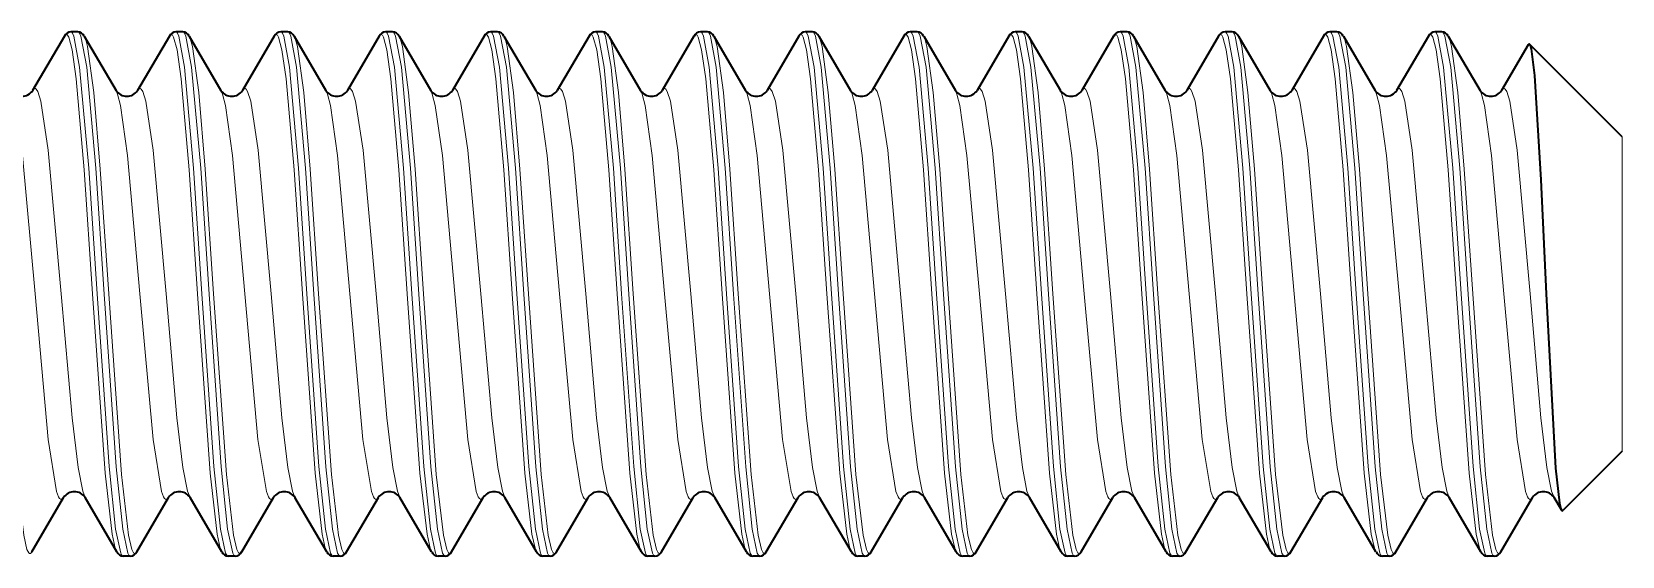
# Model space of a CAD drawing. Extents: x 386 to 1090, y 188 to 736.
# Drawn here: x 549.92 to 555.99, y 237.73 to 239.73 of the extents above; entities that cross this region are included whole.
import ezdxf

# ---------------------------------------------------------------- set-up
doc = ezdxf.new("R2010")
doc.units = 0

msp = doc.modelspace()

# ---------------------------------------------------------------- linework, layer by layer
at = {"color": 7, "lineweight": 35, "ltscale": 0.006018}
for p, q in [((550.0493, 239.7155), (549.9282, 239.5074)), ((550.4493, 239.7155), (550.3282, 239.5074)), ((551.2493, 239.7155), (551.1282, 239.5074)), ((551.725, 239.7155), (551.8461, 239.5074)), ((552.0493, 239.7155), (551.9282, 239.5074)), ((552.4493, 239.7155), (552.3282, 239.5074)), ((553.2493, 239.7155), (553.1282, 239.5074)), ((553.725, 239.7155), (553.8461, 239.5074)), ((554.0493, 239.7155), (553.9282, 239.5074)), ((554.4493, 239.7155), (554.3282, 239.5074)), ((555.2493, 239.7155), (555.1282, 239.5074)), ((550.2493, 237.7477), (550.1282, 237.9557)), ((550.725, 237.7477), (550.8461, 237.9557)), ((551.0493, 237.7477), (550.9282, 237.9557)), ((551.4493, 237.7477), (551.3282, 237.9557)), ((552.2493, 237.7477), (552.1282, 237.9557)), ((552.725, 237.7477), (552.8461, 237.9557)), ((553.0493, 237.7477), (552.9282, 237.9557)), ((553.4493, 237.7477), (553.3282, 237.9557)), ((554.2493, 237.7477), (554.1282, 237.9557)), ((554.725, 237.7477), (554.8461, 237.9557)), ((555.0493, 237.7477), (554.9282, 237.9557)), ((555.4493, 237.7477), (555.3282, 237.9557))]:
    msp.add_line(p, q, dxfattribs=at)
at = {"color": 7, "lineweight": 35, "ltscale": 0.000671387}
for p, q in [((550.1006, 239.7316), (550.0737, 239.7316)), ((550.9006, 239.7316), (550.8737, 239.7316)), ((551.7006, 239.7316), (551.6737, 239.7316)), ((552.1006, 239.7316), (552.0737, 239.7316)), ((552.9006, 239.7316), (552.8737, 239.7316)), ((553.7006, 239.7316), (553.6737, 239.7316)), ((554.1006, 239.7316), (554.0737, 239.7316)), ((554.9006, 239.7316), (554.8737, 239.7316)), ((550.7006, 237.7316), (550.6737, 237.7316)), ((551.1006, 237.7316), (551.0737, 237.7316)), ((551.9006, 237.7316), (551.8737, 237.7316)), ((552.7006, 237.7316), (552.6737, 237.7316)), ((553.1006, 237.7316), (553.0737, 237.7316)), ((553.9006, 237.7316), (553.8737, 237.7316)), ((554.7006, 237.7316), (554.6737, 237.7316)), ((555.1006, 237.7316), (555.0737, 237.7316))]:
    msp.add_line(p, q, dxfattribs=at)
at = {"color": 7, "lineweight": 35, "ltscale": 0.006017}
for p, q in [((550.125, 239.7155), (550.246, 239.5074)), ((550.525, 239.7155), (550.6461, 239.5074)), ((550.8493, 239.7155), (550.7283, 239.5074)), ((550.925, 239.7155), (551.046, 239.5074)), ((551.325, 239.7155), (551.446, 239.5074)), ((551.6493, 239.7155), (551.5283, 239.5074)), ((552.125, 239.7155), (552.246, 239.5074)), ((552.525, 239.7155), (552.6461, 239.5074)), ((552.8493, 239.7155), (552.7283, 239.5074)), ((552.925, 239.7155), (553.046, 239.5074)), ((553.325, 239.7155), (553.446, 239.5074)), ((553.6493, 239.7155), (553.5283, 239.5074)), ((554.125, 239.7155), (554.246, 239.5074)), ((554.525, 239.7155), (554.6461, 239.5074)), ((554.8493, 239.7155), (554.7283, 239.5074)), ((554.925, 239.7155), (555.046, 239.5074)), ((555.325, 239.7155), (555.446, 239.5074)), ((549.925, 237.7477), (550.046, 237.9557)), ((550.325, 237.7477), (550.446, 237.9557)), ((550.6493, 237.7477), (550.5283, 237.9557)), ((551.125, 237.7477), (551.246, 237.9557)), ((551.525, 237.7477), (551.6461, 237.9557)), ((551.8493, 237.7477), (551.7283, 237.9557)), ((551.925, 237.7477), (552.046, 237.9557)), ((552.325, 237.7477), (552.446, 237.9557)), ((552.6493, 237.7477), (552.5283, 237.9557)), ((553.125, 237.7477), (553.246, 237.9557)), ((553.525, 237.7477), (553.6461, 237.9557)), ((553.8493, 237.7477), (553.7283, 237.9557)), ((553.925, 237.7477), (554.046, 237.9557)), ((554.325, 237.7477), (554.446, 237.9557)), ((554.6493, 237.7477), (554.5283, 237.9557)), ((555.125, 237.7477), (555.246, 237.9557)), ((555.525, 237.7477), (555.6461, 237.9557))]:
    msp.add_line(p, q, dxfattribs=at)
at = {"color": 7, "lineweight": 35, "ltscale": 0.000669861}
for p, q in [((550.5005, 239.7316), (550.4738, 239.7316)), ((551.3005, 239.7316), (551.2737, 239.7316)), ((552.5005, 239.7316), (552.4738, 239.7316)), ((553.3005, 239.7316), (553.2737, 239.7316)), ((554.5005, 239.7316), (554.4738, 239.7316)), ((555.3005, 239.7316), (555.2737, 239.7316)), ((550.3005, 237.7316), (550.2737, 237.7316)), ((551.5005, 237.7316), (551.4738, 237.7316)), ((552.3005, 237.7316), (552.2737, 237.7316)), ((553.5005, 237.7316), (553.4738, 237.7316)), ((554.3005, 237.7316), (554.2737, 237.7316)), ((555.5005, 237.7316), (555.4738, 237.7316))]:
    msp.add_line(p, q, dxfattribs=at)
at = {"color": 7, "lineweight": 35, "ltscale": 0.00506}
msp.add_line((555.6301, 239.6824), (555.5283, 239.5074), dxfattribs=at)
at = {"color": 7, "lineweight": 35, "ltscale": 0.01249}
msp.add_line((555.988, 239.3307), (555.6347, 239.684), dxfattribs=at)
at = {"color": 7, "lineweight": 13, "ltscale": 0.007798}
msp.add_line((555.988, 239.3307), (555.988, 239.0188), dxfattribs=at)
at = {"color": 7, "lineweight": 13, "ltscale": 0.011867}
for p, q in [((550.1246, 239.2052), (550.1564, 238.7316)), ((550.5246, 239.2052), (550.5564, 238.7316)), ((550.9246, 239.2052), (550.9564, 238.7316)), ((551.3246, 239.2052), (551.3564, 238.7316)), ((551.7246, 239.2052), (551.7563, 238.7316)), ((552.1246, 239.2052), (552.1564, 238.7316)), ((552.5246, 239.2052), (552.5564, 238.7316)), ((552.9246, 239.2052), (552.9564, 238.7316)), ((553.3246, 239.2052), (553.3564, 238.7316)), ((553.7246, 239.2052), (553.7563, 238.7316)), ((554.1246, 239.2052), (554.1564, 238.7316)), ((554.5246, 239.2052), (554.5564, 238.7316)), ((554.9246, 239.2052), (554.9564, 238.7316)), ((555.3246, 239.2052), (555.3564, 238.7316))]:
    msp.add_line(p, q, dxfattribs=at)
at = {"color": 7, "lineweight": 13, "ltscale": 0.011983}
for p, q in [((550.1419, 239.211), (550.1736, 238.7327)), ((550.5419, 239.211), (550.5737, 238.7327)), ((550.9419, 239.211), (550.9736, 238.7327)), ((551.3419, 239.211), (551.3737, 238.7327)), ((552.1419, 239.211), (552.1736, 238.7327)), ((552.5419, 239.211), (552.5737, 238.7327)), ((552.9419, 239.211), (552.9736, 238.7327)), ((553.3419, 239.211), (553.3737, 238.7327)), ((554.1419, 239.211), (554.1736, 238.7327)), ((554.5419, 239.211), (554.5737, 238.7327)), ((554.9419, 239.211), (554.9736, 238.7327)), ((555.3419, 239.211), (555.3737, 238.7327))]:
    msp.add_line(p, q, dxfattribs=at)
at = {"color": 7, "lineweight": 13, "ltscale": 0.01204}
for p, q in [((550.1688, 239.211), (550.2006, 238.7304)), ((550.5687, 239.211), (550.6006, 238.7304)), ((550.9688, 239.211), (551.0006, 238.7304)), ((551.3687, 239.211), (551.4006, 238.7304)), ((551.7687, 239.211), (551.8007, 238.7304)), ((552.1688, 239.211), (552.2006, 238.7304)), ((552.5687, 239.211), (552.6006, 238.7304)), ((552.9688, 239.211), (553.0006, 238.7304)), ((553.3687, 239.211), (553.4006, 238.7304)), ((553.7687, 239.211), (553.8007, 238.7304)), ((554.1688, 239.211), (554.2006, 238.7304)), ((554.5687, 239.211), (554.6006, 238.7304)), ((554.9688, 239.211), (555.0006, 238.7304)), ((555.3687, 239.211), (555.4006, 238.7304))]:
    msp.add_line(p, q, dxfattribs=at)
at = {"color": 7, "lineweight": 13, "ltscale": 0.011917}
for p, q in [((550.186, 239.2072), (550.218, 238.7316)), ((550.5861, 239.2072), (550.6179, 238.7316)), ((550.986, 239.2072), (551.0179, 238.7316)), ((551.386, 239.2072), (551.418, 238.7316)), ((551.786, 239.2072), (551.8179, 238.7316)), ((552.186, 239.2072), (552.218, 238.7316)), ((552.5861, 239.2072), (552.6179, 238.7316)), ((552.986, 239.2072), (553.0179, 238.7316)), ((553.386, 239.2072), (553.418, 238.7316)), ((553.786, 239.2072), (553.8179, 238.7316)), ((554.186, 239.2072), (554.218, 238.7316)), ((554.5861, 239.2072), (554.6179, 238.7316)), ((554.986, 239.2072), (555.0179, 238.7316)), ((555.386, 239.2072), (555.418, 238.7316))]:
    msp.add_line(p, q, dxfattribs=at)
at = {"color": 7, "lineweight": 13, "ltscale": 0.011984}
for p, q in [((551.7419, 239.211), (551.7737, 238.7327)), ((553.7419, 239.211), (553.7737, 238.7327))]:
    msp.add_line(p, q, dxfattribs=at)
at = {"color": 7, "lineweight": 35, "ltscale": 0.010909}
msp.add_line((555.6779, 239.1675), (555.6981, 238.7316), dxfattribs=at)
at = {"color": 7, "lineweight": 13, "ltscale": 0.02216}
msp.add_line((555.988, 239.0188), (555.988, 238.1324), dxfattribs=at)
at = {"color": 7, "lineweight": 35, "ltscale": 0.008008}
msp.add_line((555.988, 238.1324), (555.7615, 237.9059), dxfattribs=at)
at = {"color": 7, "lineweight": 35, "ltscale": 0.001386}
msp.add_line((555.7562, 237.9078), (555.7283, 237.9557), dxfattribs=at)
at = {"color": 7, "lineweight": 13}
for points in [[(550.0493, 239.7155), (550.0536, 239.7207), (550.0558, 239.7215), (550.0575, 239.7214), (550.0591, 239.7207), (550.0613, 239.7186), (550.0656, 239.7112), (550.0784, 239.6626), (550.0941, 239.5527), (550.1246, 239.2052)], [(550.0737, 239.7316), (550.075, 239.7314), (550.0776, 239.7298), (550.0801, 239.7266), (550.0851, 239.7155), (550.1072, 239.5962), (550.1419, 239.211)], [(550.1006, 239.7316), (550.1019, 239.7314), (550.1044, 239.7298), (550.1069, 239.7266), (550.112, 239.7155), (550.1341, 239.5962), (550.1688, 239.211)], [(550.125, 239.7155), (550.1292, 239.7061), (550.1375, 239.6751), (550.1614, 239.4997), (550.186, 239.2072)], [(550.4493, 239.7155), (550.4537, 239.7207), (550.4558, 239.7215), (550.4575, 239.7214), (550.4591, 239.7207), (550.4613, 239.7186), (550.4656, 239.7112), (550.4785, 239.6626), (550.4941, 239.5527), (550.5246, 239.2052)], [(550.4738, 239.7316), (550.475, 239.7314), (550.4775, 239.7298), (550.4801, 239.7266), (550.4852, 239.7155), (550.5073, 239.5962), (550.5419, 239.211)], [(550.5005, 239.7316), (550.5018, 239.7314), (550.5044, 239.7298), (550.507, 239.7266), (550.512, 239.7155), (550.5341, 239.5962), (550.5687, 239.211)], [(550.525, 239.7155), (550.5292, 239.7061), (550.5375, 239.6751), (550.5614, 239.4997), (550.5861, 239.2072)], [(550.8493, 239.7155), (550.8536, 239.7207), (550.8558, 239.7215), (550.8575, 239.7214), (550.8591, 239.7207), (550.8613, 239.7186), (550.8656, 239.7112), (550.8785, 239.6626), (550.8941, 239.5527), (550.9246, 239.2052)], [(550.8737, 239.7316), (550.875, 239.7314), (550.8776, 239.7298), (550.8801, 239.7266), (550.8851, 239.7155), (550.9072, 239.5962), (550.9419, 239.211)], [(550.9006, 239.7316), (550.9019, 239.7314), (550.9044, 239.7298), (550.9069, 239.7266), (550.912, 239.7155), (550.9341, 239.5962), (550.9688, 239.211)], [(550.925, 239.7155), (550.9292, 239.7061), (550.9375, 239.6751), (550.9614, 239.4997), (550.986, 239.2072)], [(551.2493, 239.7155), (551.2537, 239.7207), (551.2559, 239.7215), (551.2574, 239.7214), (551.2591, 239.7207), (551.2613, 239.7186), (551.2656, 239.7112), (551.2784, 239.6626), (551.2941, 239.5527), (551.3246, 239.2052)], [(551.2737, 239.7316), (551.275, 239.7314), (551.2775, 239.7298), (551.2801, 239.7266), (551.2852, 239.7155), (551.3073, 239.5962), (551.3419, 239.211)], [(551.3005, 239.7316), (551.3018, 239.7314), (551.3044, 239.7298), (551.3069, 239.7266), (551.312, 239.7155), (551.3341, 239.5962), (551.3687, 239.211)], [(551.325, 239.7155), (551.3292, 239.7061), (551.3375, 239.6751), (551.3614, 239.4997), (551.386, 239.2072)], [(551.6493, 239.7155), (551.6537, 239.7207), (551.6558, 239.7215), (551.6575, 239.7214), (551.6591, 239.7207), (551.6613, 239.7186), (551.6656, 239.7112), (551.6785, 239.6626), (551.6941, 239.5527), (551.7246, 239.2052)], [(551.6737, 239.7316), (551.675, 239.7314), (551.6776, 239.7298), (551.6801, 239.7266), (551.6852, 239.7155), (551.7073, 239.5962), (551.7419, 239.211)], [(551.7006, 239.7316), (551.7018, 239.7314), (551.7044, 239.7298), (551.7069, 239.7266), (551.712, 239.7155), (551.7341, 239.5962), (551.7687, 239.211)], [(551.725, 239.7155), (551.7292, 239.7061), (551.7375, 239.6751), (551.7614, 239.4997), (551.786, 239.2072)], [(552.0493, 239.7155), (552.0536, 239.7207), (552.0558, 239.7215), (552.0575, 239.7214), (552.0591, 239.7207), (552.0613, 239.7186), (552.0656, 239.7112), (552.0784, 239.6626), (552.0941, 239.5527), (552.1246, 239.2052)], [(552.0737, 239.7316), (552.075, 239.7314), (552.0776, 239.7298), (552.0801, 239.7266), (552.0851, 239.7155), (552.1072, 239.5962), (552.1419, 239.211)], [(552.1006, 239.7316), (552.1019, 239.7314), (552.1044, 239.7298), (552.1069, 239.7266), (552.112, 239.7155), (552.1341, 239.5962), (552.1688, 239.211)], [(552.125, 239.7155), (552.1292, 239.7061), (552.1375, 239.6751), (552.1614, 239.4997), (552.186, 239.2072)], [(552.4493, 239.7155), (552.4537, 239.7207), (552.4558, 239.7215), (552.4575, 239.7214), (552.4591, 239.7207), (552.4613, 239.7186), (552.4656, 239.7112), (552.4785, 239.6626), (552.4941, 239.5527), (552.5246, 239.2052)], [(552.4738, 239.7316), (552.475, 239.7314), (552.4775, 239.7298), (552.4801, 239.7266), (552.4852, 239.7155), (552.5073, 239.5962), (552.5419, 239.211)], [(552.5005, 239.7316), (552.5018, 239.7314), (552.5044, 239.7298), (552.507, 239.7266), (552.512, 239.7155), (552.5341, 239.5962), (552.5687, 239.211)], [(552.525, 239.7155), (552.5292, 239.7061), (552.5375, 239.6751), (552.5614, 239.4997), (552.5861, 239.2072)], [(552.8493, 239.7155), (552.8536, 239.7207), (552.8558, 239.7215), (552.8575, 239.7214), (552.8591, 239.7207), (552.8613, 239.7186), (552.8656, 239.7112), (552.8785, 239.6626), (552.8941, 239.5527), (552.9246, 239.2052)], [(552.8737, 239.7316), (552.875, 239.7314), (552.8776, 239.7298), (552.8801, 239.7266), (552.8851, 239.7155), (552.9072, 239.5962), (552.9419, 239.211)], [(552.9006, 239.7316), (552.9019, 239.7314), (552.9044, 239.7298), (552.9069, 239.7266), (552.912, 239.7155), (552.9341, 239.5962), (552.9688, 239.211)], [(552.925, 239.7155), (552.9292, 239.7061), (552.9375, 239.6751), (552.9614, 239.4997), (552.986, 239.2072)], [(553.2493, 239.7155), (553.2537, 239.7207), (553.2559, 239.7215), (553.2574, 239.7214), (553.2591, 239.7207), (553.2613, 239.7186), (553.2656, 239.7112), (553.2784, 239.6626), (553.2941, 239.5527), (553.3246, 239.2052)], [(553.2737, 239.7316), (553.275, 239.7314), (553.2775, 239.7298), (553.2801, 239.7266), (553.2852, 239.7155), (553.3073, 239.5962), (553.3419, 239.211)], [(553.3005, 239.7316), (553.3018, 239.7314), (553.3044, 239.7298), (553.3069, 239.7266), (553.312, 239.7155), (553.3341, 239.5962), (553.3687, 239.211)], [(553.325, 239.7155), (553.3292, 239.7061), (553.3375, 239.6751), (553.3614, 239.4997), (553.386, 239.2072)], [(553.6493, 239.7155), (553.6537, 239.7207), (553.6558, 239.7215), (553.6575, 239.7214), (553.6591, 239.7207), (553.6613, 239.7186), (553.6656, 239.7112), (553.6785, 239.6626), (553.6941, 239.5527), (553.7246, 239.2052)], [(553.6737, 239.7316), (553.675, 239.7314), (553.6776, 239.7298), (553.6801, 239.7266), (553.6852, 239.7155), (553.7073, 239.5962), (553.7419, 239.211)], [(553.7006, 239.7316), (553.7018, 239.7314), (553.7044, 239.7298), (553.7069, 239.7266), (553.712, 239.7155), (553.7341, 239.5962), (553.7687, 239.211)], [(553.725, 239.7155), (553.7292, 239.7061), (553.7375, 239.6751), (553.7614, 239.4997), (553.786, 239.2072)], [(554.0493, 239.7155), (554.0536, 239.7207), (554.0558, 239.7215), (554.0575, 239.7214), (554.0591, 239.7207), (554.0613, 239.7186), (554.0656, 239.7112), (554.0784, 239.6626), (554.0941, 239.5527), (554.1246, 239.2052)], [(554.0737, 239.7316), (554.075, 239.7314), (554.0776, 239.7298), (554.0801, 239.7266), (554.0851, 239.7155), (554.1072, 239.5962), (554.1419, 239.211)], [(554.1006, 239.7316), (554.1019, 239.7314), (554.1044, 239.7298), (554.1069, 239.7266), (554.112, 239.7155), (554.1341, 239.5962), (554.1688, 239.211)], [(554.125, 239.7155), (554.1292, 239.7061), (554.1375, 239.6751), (554.1614, 239.4997), (554.186, 239.2072)], [(554.4493, 239.7155), (554.4537, 239.7207), (554.4558, 239.7215), (554.4575, 239.7214), (554.4591, 239.7207), (554.4613, 239.7186), (554.4656, 239.7112), (554.4785, 239.6626), (554.4941, 239.5527), (554.5246, 239.2052)], [(554.4738, 239.7316), (554.475, 239.7314), (554.4775, 239.7298), (554.4801, 239.7266), (554.4852, 239.7155), (554.5073, 239.5962), (554.5419, 239.211)], [(554.5005, 239.7316), (554.5018, 239.7314), (554.5044, 239.7298), (554.507, 239.7266), (554.512, 239.7155), (554.5341, 239.5962), (554.5687, 239.211)], [(554.525, 239.7155), (554.5292, 239.7061), (554.5375, 239.6751), (554.5614, 239.4997), (554.5861, 239.2072)], [(554.8493, 239.7155), (554.8536, 239.7207), (554.8558, 239.7215), (554.8575, 239.7214), (554.8591, 239.7207), (554.8613, 239.7186), (554.8656, 239.7112), (554.8785, 239.6626), (554.8941, 239.5527), (554.9246, 239.2052)], [(554.8737, 239.7316), (554.875, 239.7314), (554.8776, 239.7298), (554.8801, 239.7266), (554.8851, 239.7155), (554.9072, 239.5962), (554.9419, 239.211)], [(554.9006, 239.7316), (554.9019, 239.7314), (554.9044, 239.7298), (554.9069, 239.7266), (554.912, 239.7155), (554.9341, 239.5962), (554.9688, 239.211)], [(554.925, 239.7155), (554.9292, 239.7061), (554.9375, 239.6751), (554.9614, 239.4997), (554.986, 239.2072)], [(555.2493, 239.7155), (555.2537, 239.7207), (555.2559, 239.7215), (555.2574, 239.7214), (555.2591, 239.7207), (555.2613, 239.7186), (555.2656, 239.7112), (555.2784, 239.6626), (555.2941, 239.5527), (555.3246, 239.2052)], [(555.2737, 239.7316), (555.275, 239.7314), (555.2775, 239.7298), (555.2801, 239.7266), (555.2852, 239.7155), (555.3073, 239.5962), (555.3419, 239.211)], [(555.3005, 239.7316), (555.3018, 239.7314), (555.3044, 239.7298), (555.3069, 239.7266), (555.312, 239.7155), (555.3341, 239.5962), (555.3687, 239.211)], [(555.325, 239.7155), (555.3292, 239.7061), (555.3375, 239.6751), (555.3614, 239.4997), (555.386, 239.2072)], [(549.9371, 238.7316), (549.89, 239.2604), (549.8632, 239.4506), (549.8519, 239.4943), (549.8461, 239.5074)], [(550.0372, 238.7316), (549.9878, 239.28), (549.9595, 239.4673), (549.9476, 239.5045), (549.9416, 239.5132), (549.9385, 239.5149), (549.9355, 239.5148), (549.9324, 239.5129), (549.9282, 239.5074)], [(550.3372, 238.7316), (550.29, 239.2604), (550.2632, 239.4506), (550.2518, 239.4943), (550.246, 239.5074)], [(550.4371, 238.7316), (550.3878, 239.28), (550.3595, 239.4673), (550.3477, 239.5045), (550.3416, 239.5132), (550.3386, 239.5149), (550.3355, 239.5148), (550.3325, 239.5129), (550.3282, 239.5074)], [(550.7372, 238.7316), (550.69, 239.2604), (550.6631, 239.4506), (550.6519, 239.4943), (550.6461, 239.5074)], [(550.8372, 238.7316), (550.7878, 239.28), (550.7595, 239.4673), (550.7476, 239.5045), (550.7416, 239.5132), (550.7385, 239.5149), (550.7355, 239.5148), (550.7324, 239.5129), (550.7283, 239.5074)], [(551.1371, 238.7316), (551.09, 239.2604), (551.0632, 239.4506), (551.0519, 239.4943), (551.046, 239.5074)], [(551.2372, 238.7316), (551.1878, 239.28), (551.1595, 239.4673), (551.1476, 239.5045), (551.1416, 239.5132), (551.1385, 239.5149), (551.1355, 239.5148), (551.1324, 239.5129), (551.1282, 239.5074)], [(551.5372, 238.7316), (551.49, 239.2604), (551.4631, 239.4506), (551.4518, 239.4943), (551.446, 239.5074)], [(551.6371, 238.7316), (551.5878, 239.28), (551.5595, 239.4673), (551.5476, 239.5045), (551.5416, 239.5132), (551.5386, 239.5149), (551.5355, 239.5148), (551.5325, 239.5129), (551.5283, 239.5074)], [(551.9371, 238.7316), (551.89, 239.2604), (551.8632, 239.4506), (551.8519, 239.4943), (551.8461, 239.5074)], [(552.0372, 238.7316), (551.9878, 239.28), (551.9595, 239.4673), (551.9476, 239.5045), (551.9416, 239.5132), (551.9385, 239.5149), (551.9355, 239.5148), (551.9324, 239.5129), (551.9282, 239.5074)], [(552.3372, 238.7316), (552.29, 239.2604), (552.2632, 239.4506), (552.2518, 239.4943), (552.246, 239.5074)], [(552.4371, 238.7316), (552.3878, 239.28), (552.3595, 239.4673), (552.3477, 239.5045), (552.3416, 239.5132), (552.3386, 239.5149), (552.3355, 239.5148), (552.3325, 239.5129), (552.3282, 239.5074)], [(552.7372, 238.7316), (552.69, 239.2604), (552.6631, 239.4506), (552.6519, 239.4943), (552.6461, 239.5074)], [(552.8372, 238.7316), (552.7878, 239.28), (552.7595, 239.4673), (552.7476, 239.5045), (552.7416, 239.5132), (552.7385, 239.5149), (552.7355, 239.5148), (552.7324, 239.5129), (552.7283, 239.5074)], [(553.1371, 238.7316), (553.09, 239.2604), (553.0632, 239.4506), (553.0519, 239.4943), (553.046, 239.5074)], [(553.2372, 238.7316), (553.1878, 239.28), (553.1595, 239.4673), (553.1476, 239.5045), (553.1416, 239.5132), (553.1385, 239.5149), (553.1355, 239.5148), (553.1324, 239.5129), (553.1282, 239.5074)], [(553.5372, 238.7316), (553.49, 239.2604), (553.4631, 239.4506), (553.4518, 239.4943), (553.446, 239.5074)], [(553.6371, 238.7316), (553.5878, 239.28), (553.5595, 239.4673), (553.5476, 239.5045), (553.5416, 239.5132), (553.5386, 239.5149), (553.5355, 239.5148), (553.5325, 239.5129), (553.5283, 239.5074)], [(553.9371, 238.7316), (553.89, 239.2604), (553.8632, 239.4506), (553.8519, 239.4943), (553.8461, 239.5074)], [(554.0372, 238.7316), (553.9878, 239.28), (553.9595, 239.4673), (553.9476, 239.5045), (553.9416, 239.5132), (553.9385, 239.5149), (553.9355, 239.5148), (553.9324, 239.5129), (553.9282, 239.5074)], [(554.3372, 238.7316), (554.29, 239.2604), (554.2632, 239.4506), (554.2518, 239.4943), (554.246, 239.5074)], [(554.4371, 238.7316), (554.3878, 239.28), (554.3595, 239.4673), (554.3477, 239.5045), (554.3416, 239.5132), (554.3386, 239.5149), (554.3355, 239.5148), (554.3325, 239.5129), (554.3282, 239.5074)], [(554.7372, 238.7316), (554.69, 239.2604), (554.6631, 239.4506), (554.6519, 239.4943), (554.6461, 239.5074)], [(554.8372, 238.7316), (554.7878, 239.28), (554.7595, 239.4673), (554.7476, 239.5045), (554.7416, 239.5132), (554.7385, 239.5149), (554.7355, 239.5148), (554.7324, 239.5129), (554.7283, 239.5074)], [(555.1371, 238.7316), (555.09, 239.2604), (555.0632, 239.4506), (555.0519, 239.4943), (555.046, 239.5074)], [(555.2372, 238.7316), (555.1878, 239.28), (555.1595, 239.4673), (555.1476, 239.5045), (555.1416, 239.5132), (555.1385, 239.5149), (555.1355, 239.5148), (555.1324, 239.5129), (555.1282, 239.5074)], [(555.5372, 238.7316), (555.49, 239.2604), (555.4631, 239.4506), (555.4518, 239.4943), (555.446, 239.5074)], [(555.6371, 238.7316), (555.5878, 239.28), (555.5595, 239.4673), (555.5476, 239.5045), (555.5416, 239.5132), (555.5386, 239.5149), (555.5355, 239.5148), (555.5325, 239.5129), (555.5283, 239.5074)], [(549.8179, 238.7316), (549.8669, 238.0435), (549.8939, 237.8112), (549.9066, 237.7572), (549.9131, 237.7445), (549.9163, 237.7419), (549.9196, 237.7419), (549.9228, 237.7445), (549.925, 237.7477)], [(550.046, 237.9557), (550.0421, 237.9504), (550.0401, 237.9489), (550.0371, 237.9481), (550.0351, 237.9485), (550.0311, 237.9516), (550.0272, 237.9577), (550.0193, 237.9786), (549.9872, 238.1769), (549.9371, 238.7316)], [(550.1282, 237.9557), (550.119, 237.9799), (550.1012, 238.0696), (550.0783, 238.2594), (550.0372, 238.7316)], [(550.1564, 238.7316), (550.2048, 238.0487), (550.2316, 237.8155), (550.2433, 237.7622), (550.2493, 237.7477)], [(550.1736, 238.7327), (550.2195, 238.0737), (550.2446, 237.8344), (550.2639, 237.7436), (550.2682, 237.7353), (550.2704, 237.7329), (550.2726, 237.7317), (550.2737, 237.7316)], [(550.2006, 238.7304), (550.2463, 238.0728), (550.2715, 237.8341), (550.2907, 237.7435), (550.2951, 237.7353), (550.2973, 237.7329), (550.2994, 237.7317), (550.3005, 237.7316)], [(550.218, 238.7316), (550.2668, 238.0435), (550.2939, 237.8112), (550.3066, 237.7572), (550.3131, 237.7445), (550.3163, 237.7419), (550.3196, 237.7419), (550.3228, 237.7445), (550.325, 237.7477)], [(550.446, 237.9557), (550.4421, 237.9504), (550.4401, 237.9489), (550.4371, 237.9481), (550.4351, 237.9485), (550.4312, 237.9516), (550.4272, 237.9577), (550.4193, 237.9786), (550.3872, 238.1769), (550.3372, 238.7316)], [(550.5283, 237.9557), (550.5189, 237.9799), (550.5012, 238.0696), (550.4783, 238.2594), (550.4371, 238.7316)], [(550.5564, 238.7316), (550.6049, 238.0487), (550.6316, 237.8155), (550.6434, 237.7622), (550.6493, 237.7477)], [(550.5737, 238.7327), (550.6194, 238.0737), (550.6446, 237.8344), (550.6639, 237.7436), (550.6682, 237.7353), (550.6704, 237.7329), (550.6726, 237.7317), (550.6737, 237.7316)], [(550.6006, 238.7304), (550.6464, 238.0728), (550.6715, 237.8341), (550.6907, 237.7435), (550.6951, 237.7353), (550.6973, 237.7329), (550.6995, 237.7317), (550.7006, 237.7316)], [(550.6179, 238.7316), (550.6669, 238.0435), (550.6939, 237.8112), (550.7066, 237.7572), (550.7131, 237.7445), (550.7163, 237.7419), (550.7195, 237.7419), (550.7228, 237.7445), (550.725, 237.7477)], [(550.8461, 237.9557), (550.8421, 237.9504), (550.8401, 237.9489), (550.8371, 237.9481), (550.8351, 237.9485), (550.8311, 237.9516), (550.8271, 237.9577), (550.8193, 237.9786), (550.7872, 238.1769), (550.7372, 238.7316)], [(550.9282, 237.9557), (550.9189, 237.9799), (550.9012, 238.0696), (550.8784, 238.2594), (550.8372, 238.7316)], [(550.9564, 238.7316), (551.0048, 238.0487), (551.0316, 237.8155), (551.0433, 237.7622), (551.0493, 237.7477)], [(550.9736, 238.7327), (551.0195, 238.0737), (551.0446, 237.8344), (551.0638, 237.7436), (551.0682, 237.7353), (551.0704, 237.7329), (551.0726, 237.7317), (551.0737, 237.7316)], [(551.0006, 238.7304), (551.0464, 238.0728), (551.0715, 237.8341), (551.0907, 237.7435), (551.0951, 237.7353), (551.0973, 237.7329), (551.0995, 237.7317), (551.1006, 237.7316)], [(551.0179, 238.7316), (551.0669, 238.0435), (551.0939, 237.8112), (551.1066, 237.7572), (551.1131, 237.7445), (551.1163, 237.7419), (551.1196, 237.7419), (551.1228, 237.7445), (551.125, 237.7477)], [(551.246, 237.9557), (551.2421, 237.9504), (551.2401, 237.9489), (551.2371, 237.9481), (551.2351, 237.9485), (551.2311, 237.9516), (551.2272, 237.9577), (551.2194, 237.9786), (551.1873, 238.1769), (551.1371, 238.7316)], [(551.3282, 237.9557), (551.319, 237.9799), (551.3012, 238.0696), (551.2783, 238.2594), (551.2372, 238.7316)], [(551.3564, 238.7316), (551.4048, 238.0487), (551.4316, 237.8155), (551.4434, 237.7622), (551.4493, 237.7477)], [(551.3737, 238.7327), (551.4194, 238.0737), (551.4446, 237.8344), (551.4639, 237.7436), (551.4683, 237.7353), (551.4705, 237.7329), (551.4727, 237.7317), (551.4738, 237.7316)], [(551.4006, 238.7304), (551.4464, 238.0728), (551.4715, 237.8341), (551.4907, 237.7435), (551.4951, 237.7353), (551.4973, 237.7329), (551.4995, 237.7317), (551.5005, 237.7316)], [(551.418, 238.7316), (551.4669, 238.0435), (551.4939, 237.8112), (551.5067, 237.7572), (551.5131, 237.7445), (551.5163, 237.7419), (551.5195, 237.7419), (551.5228, 237.7445), (551.525, 237.7477)], [(551.6461, 237.9557), (551.6421, 237.9504), (551.6401, 237.9489), (551.6371, 237.9481), (551.6351, 237.9485), (551.6311, 237.9516), (551.6272, 237.9577), (551.6193, 237.9786), (551.5872, 238.1769), (551.5372, 238.7316)], [(551.7283, 237.9557), (551.7189, 237.9799), (551.7012, 238.0696), (551.6783, 238.2594), (551.6371, 238.7316)], [(551.7563, 238.7316), (551.8048, 238.0487), (551.8316, 237.8155), (551.8433, 237.7622), (551.8493, 237.7477)], [(551.7737, 238.7327), (551.8195, 238.0737), (551.8446, 237.8344), (551.8639, 237.7436), (551.8682, 237.7353), (551.8704, 237.7329), (551.8726, 237.7317), (551.8737, 237.7316)], [(551.8007, 238.7304), (551.8464, 238.0728), (551.8715, 237.8341), (551.8907, 237.7435), (551.8951, 237.7353), (551.8973, 237.7329), (551.8995, 237.7317), (551.9006, 237.7316)], [(551.8179, 238.7316), (551.8669, 238.0435), (551.8939, 237.8112), (551.9066, 237.7572), (551.9131, 237.7445), (551.9163, 237.7419), (551.9196, 237.7419), (551.9228, 237.7445), (551.925, 237.7477)], [(552.046, 237.9557), (552.0421, 237.9504), (552.0401, 237.9489), (552.0371, 237.9481), (552.0351, 237.9485), (552.0311, 237.9516), (552.0272, 237.9577), (552.0193, 237.9786), (551.9872, 238.1769), (551.9371, 238.7316)], [(552.1282, 237.9557), (552.119, 237.9799), (552.1012, 238.0696), (552.0783, 238.2594), (552.0372, 238.7316)], [(552.1564, 238.7316), (552.2048, 238.0487), (552.2316, 237.8155), (552.2433, 237.7622), (552.2493, 237.7477)], [(552.1736, 238.7327), (552.2195, 238.0737), (552.2446, 237.8344), (552.2639, 237.7436), (552.2682, 237.7353), (552.2704, 237.7329), (552.2726, 237.7317), (552.2737, 237.7316)], [(552.2006, 238.7304), (552.2463, 238.0728), (552.2715, 237.8341), (552.2907, 237.7435), (552.2951, 237.7353), (552.2973, 237.7329), (552.2994, 237.7317), (552.3005, 237.7316)], [(552.218, 238.7316), (552.2668, 238.0435), (552.2939, 237.8112), (552.3066, 237.7572), (552.3131, 237.7445), (552.3163, 237.7419), (552.3196, 237.7419), (552.3228, 237.7445), (552.325, 237.7477)], [(552.446, 237.9557), (552.4421, 237.9504), (552.4401, 237.9489), (552.4371, 237.9481), (552.4351, 237.9485), (552.4312, 237.9516), (552.4272, 237.9577), (552.4193, 237.9786), (552.3872, 238.1769), (552.3372, 238.7316)], [(552.5283, 237.9557), (552.5189, 237.9799), (552.5012, 238.0696), (552.4783, 238.2594), (552.4371, 238.7316)], [(552.5564, 238.7316), (552.6049, 238.0487), (552.6316, 237.8155), (552.6434, 237.7622), (552.6493, 237.7477)], [(552.5737, 238.7327), (552.6194, 238.0737), (552.6446, 237.8344), (552.6639, 237.7436), (552.6682, 237.7353), (552.6704, 237.7329), (552.6726, 237.7317), (552.6737, 237.7316)], [(552.6006, 238.7304), (552.6464, 238.0728), (552.6715, 237.8341), (552.6907, 237.7435), (552.6951, 237.7353), (552.6973, 237.7329), (552.6995, 237.7317), (552.7006, 237.7316)], [(552.6179, 238.7316), (552.6669, 238.0435), (552.6939, 237.8112), (552.7066, 237.7572), (552.7131, 237.7445), (552.7163, 237.7419), (552.7195, 237.7419), (552.7228, 237.7445), (552.725, 237.7477)], [(552.8461, 237.9557), (552.8421, 237.9504), (552.8401, 237.9489), (552.8371, 237.9481), (552.8351, 237.9485), (552.8311, 237.9516), (552.8271, 237.9577), (552.8193, 237.9786), (552.7872, 238.1769), (552.7372, 238.7316)], [(552.9282, 237.9557), (552.9189, 237.9799), (552.9012, 238.0696), (552.8784, 238.2594), (552.8372, 238.7316)], [(552.9564, 238.7316), (553.0048, 238.0487), (553.0316, 237.8155), (553.0433, 237.7622), (553.0493, 237.7477)], [(552.9736, 238.7327), (553.0195, 238.0737), (553.0446, 237.8344), (553.0638, 237.7436), (553.0682, 237.7353), (553.0704, 237.7329), (553.0726, 237.7317), (553.0737, 237.7316)], [(553.0006, 238.7304), (553.0464, 238.0728), (553.0715, 237.8341), (553.0907, 237.7435), (553.0951, 237.7353), (553.0973, 237.7329), (553.0995, 237.7317), (553.1006, 237.7316)], [(553.0179, 238.7316), (553.0669, 238.0435), (553.0939, 237.8112), (553.1066, 237.7572), (553.1131, 237.7445), (553.1163, 237.7419), (553.1196, 237.7419), (553.1228, 237.7445), (553.125, 237.7477)], [(553.246, 237.9557), (553.2421, 237.9504), (553.2401, 237.9489), (553.2371, 237.9481), (553.2351, 237.9485), (553.2311, 237.9516), (553.2272, 237.9577), (553.2194, 237.9786), (553.1873, 238.1769), (553.1371, 238.7316)], [(553.3282, 237.9557), (553.319, 237.9799), (553.3012, 238.0696), (553.2783, 238.2594), (553.2372, 238.7316)], [(553.3564, 238.7316), (553.4048, 238.0487), (553.4316, 237.8155), (553.4434, 237.7622), (553.4493, 237.7477)], [(553.3737, 238.7327), (553.4194, 238.0737), (553.4446, 237.8344), (553.4639, 237.7436), (553.4683, 237.7353), (553.4705, 237.7329), (553.4727, 237.7317), (553.4738, 237.7316)], [(553.4006, 238.7304), (553.4464, 238.0728), (553.4715, 237.8341), (553.4907, 237.7435), (553.4951, 237.7353), (553.4973, 237.7329), (553.4995, 237.7317), (553.5005, 237.7316)], [(553.418, 238.7316), (553.4669, 238.0435), (553.4939, 237.8112), (553.5067, 237.7572), (553.5131, 237.7445), (553.5163, 237.7419), (553.5195, 237.7419), (553.5228, 237.7445), (553.525, 237.7477)], [(553.6461, 237.9557), (553.6421, 237.9504), (553.6401, 237.9489), (553.6371, 237.9481), (553.6351, 237.9485), (553.6311, 237.9516), (553.6272, 237.9577), (553.6193, 237.9786), (553.5872, 238.1769), (553.5372, 238.7316)], [(553.7283, 237.9557), (553.7189, 237.9799), (553.7012, 238.0696), (553.6783, 238.2594), (553.6371, 238.7316)], [(553.7563, 238.7316), (553.8048, 238.0487), (553.8316, 237.8155), (553.8433, 237.7622), (553.8493, 237.7477)], [(553.7737, 238.7327), (553.8195, 238.0737), (553.8446, 237.8344), (553.8639, 237.7436), (553.8682, 237.7353), (553.8704, 237.7329), (553.8726, 237.7317), (553.8737, 237.7316)], [(553.8007, 238.7304), (553.8464, 238.0728), (553.8715, 237.8341), (553.8907, 237.7435), (553.8951, 237.7353), (553.8973, 237.7329), (553.8995, 237.7317), (553.9006, 237.7316)], [(553.8179, 238.7316), (553.8669, 238.0435), (553.8939, 237.8112), (553.9066, 237.7572), (553.9131, 237.7445), (553.9163, 237.7419), (553.9196, 237.7419), (553.9228, 237.7445), (553.925, 237.7477)], [(554.046, 237.9557), (554.0421, 237.9504), (554.0401, 237.9489), (554.0371, 237.9481), (554.0351, 237.9485), (554.0311, 237.9516), (554.0272, 237.9577), (554.0193, 237.9786), (553.9872, 238.1769), (553.9371, 238.7316)], [(554.1282, 237.9557), (554.119, 237.9799), (554.1012, 238.0696), (554.0783, 238.2594), (554.0372, 238.7316)], [(554.1564, 238.7316), (554.2048, 238.0487), (554.2316, 237.8155), (554.2433, 237.7622), (554.2493, 237.7477)], [(554.1736, 238.7327), (554.2195, 238.0737), (554.2446, 237.8344), (554.2639, 237.7436), (554.2682, 237.7353), (554.2704, 237.7329), (554.2726, 237.7317), (554.2737, 237.7316)], [(554.2006, 238.7304), (554.2463, 238.0728), (554.2715, 237.8341), (554.2907, 237.7435), (554.2951, 237.7353), (554.2973, 237.7329), (554.2994, 237.7317), (554.3005, 237.7316)], [(554.218, 238.7316), (554.2668, 238.0435), (554.2939, 237.8112), (554.3066, 237.7572), (554.3131, 237.7445), (554.3163, 237.7419), (554.3196, 237.7419), (554.3228, 237.7445), (554.325, 237.7477)], [(554.446, 237.9557), (554.4421, 237.9504), (554.4401, 237.9489), (554.4371, 237.9481), (554.4351, 237.9485), (554.4312, 237.9516), (554.4272, 237.9577), (554.4193, 237.9786), (554.3872, 238.1769), (554.3372, 238.7316)], [(554.5283, 237.9557), (554.5189, 237.9799), (554.5012, 238.0696), (554.4783, 238.2594), (554.4371, 238.7316)], [(554.5564, 238.7316), (554.6049, 238.0487), (554.6316, 237.8155), (554.6434, 237.7622), (554.6493, 237.7477)], [(554.5737, 238.7327), (554.6194, 238.0737), (554.6446, 237.8344), (554.6639, 237.7436), (554.6682, 237.7353), (554.6704, 237.7329), (554.6726, 237.7317), (554.6737, 237.7316)], [(554.6006, 238.7304), (554.6464, 238.0728), (554.6715, 237.8341), (554.6907, 237.7435), (554.6951, 237.7353), (554.6973, 237.7329), (554.6995, 237.7317), (554.7006, 237.7316)], [(554.6179, 238.7316), (554.6669, 238.0435), (554.6939, 237.8112), (554.7066, 237.7572), (554.7131, 237.7445), (554.7163, 237.7419), (554.7195, 237.7419), (554.7228, 237.7445), (554.725, 237.7477)], [(554.8461, 237.9557), (554.8421, 237.9504), (554.8401, 237.9489), (554.8371, 237.9481), (554.8351, 237.9485), (554.8311, 237.9516), (554.8271, 237.9577), (554.8193, 237.9786), (554.7872, 238.1769), (554.7372, 238.7316)], [(554.9282, 237.9557), (554.9189, 237.9799), (554.9012, 238.0696), (554.8784, 238.2594), (554.8372, 238.7316)], [(554.9564, 238.7316), (555.0048, 238.0487), (555.0316, 237.8155), (555.0433, 237.7622), (555.0493, 237.7477)], [(554.9736, 238.7327), (555.0195, 238.0737), (555.0446, 237.8344), (555.0638, 237.7436), (555.0682, 237.7353), (555.0704, 237.7329), (555.0726, 237.7317), (555.0737, 237.7316)], [(555.0006, 238.7304), (555.0464, 238.0728), (555.0715, 237.8341), (555.0907, 237.7435), (555.0951, 237.7353), (555.0973, 237.7329), (555.0995, 237.7317), (555.1006, 237.7316)], [(555.0179, 238.7316), (555.0669, 238.0435), (555.0939, 237.8112), (555.1066, 237.7572), (555.1131, 237.7445), (555.1163, 237.7419), (555.1196, 237.7419), (555.1228, 237.7445), (555.125, 237.7477)], [(555.246, 237.9557), (555.2421, 237.9504), (555.2401, 237.9489), (555.2371, 237.9481), (555.2351, 237.9485), (555.2311, 237.9516), (555.2272, 237.9577), (555.2194, 237.9786), (555.1873, 238.1769), (555.1371, 238.7316)], [(555.3282, 237.9557), (555.319, 237.9799), (555.3012, 238.0696), (555.2783, 238.2594), (555.2372, 238.7316)], [(555.3564, 238.7316), (555.4048, 238.0487), (555.4316, 237.8155), (555.4434, 237.7622), (555.4493, 237.7477)], [(555.3737, 238.7327), (555.4194, 238.0737), (555.4446, 237.8344), (555.4639, 237.7436), (555.4683, 237.7353), (555.4705, 237.7329), (555.4727, 237.7317), (555.4738, 237.7316)], [(555.4006, 238.7304), (555.4464, 238.0728), (555.4715, 237.8341), (555.4907, 237.7435), (555.4951, 237.7353), (555.4973, 237.7329), (555.4995, 237.7317), (555.5005, 237.7316)], [(555.418, 238.7316), (555.4669, 238.0435), (555.4939, 237.8112), (555.5067, 237.7572), (555.5131, 237.7445), (555.5163, 237.7419), (555.5195, 237.7419), (555.5228, 237.7445), (555.525, 237.7477)], [(555.6461, 237.9557), (555.6421, 237.9504), (555.6401, 237.9489), (555.6371, 237.9481), (555.6351, 237.9485), (555.6311, 237.9516), (555.6272, 237.9577), (555.6193, 237.9786), (555.5872, 238.1769), (555.5372, 238.7316)], [(555.7283, 237.9557), (555.7189, 237.9799), (555.7012, 238.0696), (555.6783, 238.2594), (555.6371, 238.7316)]]:
    msp.add_lwpolyline(points, dxfattribs=at)
at = {"color": 7, "lineweight": 35}
for points in [[(555.6347, 239.684), (555.6368, 239.6806), (555.6411, 239.6661), (555.6536, 239.5645), (555.6779, 239.1675)], [(555.6981, 238.7316), (555.7341, 238.0674), (555.7488, 237.9343), (555.7537, 237.9136), (555.7562, 237.9078)]]:
    msp.add_lwpolyline(points, dxfattribs=at)
for centre, radius, start, end in [((550.0753, 239.7031), 0.0286, 93.07015, 154.43392), ((550.0991, 239.7031), 0.0286, 25.52554, 86.97299), ((550.4753, 239.7031), 0.0286, 93.07015, 154.43392), ((550.4991, 239.7031), 0.0286, 25.52554, 86.97299), ((550.8752, 239.7031), 0.0286, 93.07015, 154.43392), ((550.899, 239.7031), 0.0286, 25.52554, 86.97299), ((551.2753, 239.7031), 0.0286, 93.07015, 154.43392), ((551.2991, 239.7031), 0.0286, 25.52554, 86.97299), ((551.6753, 239.7031), 0.0286, 93.07015, 154.43392), ((551.6991, 239.7031), 0.0286, 25.52554, 86.97299), ((552.0753, 239.7031), 0.0286, 93.07015, 154.43392), ((552.0991, 239.7031), 0.0286, 25.52554, 86.97299), ((552.4753, 239.7031), 0.0286, 93.07015, 154.43392), ((552.4991, 239.7031), 0.0286, 25.52554, 86.97299), ((552.8752, 239.7031), 0.0286, 93.07015, 154.43392), ((552.899, 239.7031), 0.0286, 25.52554, 86.97299), ((553.2753, 239.7031), 0.0286, 93.07015, 154.43392), ((553.2991, 239.7031), 0.0286, 25.52554, 86.97299), ((553.6753, 239.7031), 0.0286, 93.07015, 154.43392), ((553.6991, 239.7031), 0.0286, 25.52554, 86.97299), ((554.0753, 239.7031), 0.0286, 93.07015, 154.43392), ((554.0991, 239.7031), 0.0286, 25.52554, 86.97299), ((554.4753, 239.7031), 0.0286, 93.07015, 154.43392), ((554.4991, 239.7031), 0.0286, 25.52554, 86.97299), ((554.8752, 239.7031), 0.0286, 93.07015, 154.43392), ((554.899, 239.7031), 0.0286, 25.52554, 86.97299), ((555.2753, 239.7031), 0.0286, 93.07015, 154.43392), ((555.2991, 239.7031), 0.0286, 25.52554, 86.97299), ((555.6329, 239.682), 0.00276, 48.73716, 172.98031), ((549.8881, 239.5352), 0.0489, 268.85639, 325.34077), ((550.2862, 239.5352), 0.0489, 214.65923, 271.1436), ((550.2881, 239.5352), 0.0489, 268.85639, 325.34077), ((550.6862, 239.5352), 0.0489, 214.65923, 271.1436), ((550.6881, 239.5352), 0.0489, 268.85641, 325.34078), ((551.0862, 239.5352), 0.0489, 214.65923, 271.1436), ((551.0881, 239.5352), 0.0489, 268.8564, 325.34077), ((551.4862, 239.5352), 0.0489, 214.65923, 271.14359), ((551.4882, 239.5352), 0.0489, 268.85639, 325.34077), ((551.8862, 239.5352), 0.0489, 214.65923, 271.1436), ((551.8881, 239.5352), 0.0489, 268.85639, 325.34077), ((552.2862, 239.5352), 0.0489, 214.65923, 271.1436), ((552.2881, 239.5352), 0.0489, 268.8564, 325.34077), ((552.6862, 239.5352), 0.0489, 214.65923, 271.1436), ((552.6881, 239.5352), 0.0489, 268.8564, 325.34077), ((553.0862, 239.5352), 0.0489, 214.65923, 271.1436), ((553.0881, 239.5352), 0.0489, 268.8564, 325.34077), ((553.4862, 239.5352), 0.0489, 214.65923, 271.1436), ((553.4882, 239.5352), 0.0489, 268.85641, 325.34078), ((553.8862, 239.5352), 0.0489, 214.65923, 271.1436), ((553.8881, 239.5352), 0.0489, 268.8564, 325.34077), ((554.2862, 239.5352), 0.0489, 214.65923, 271.1436), ((554.2881, 239.5352), 0.0489, 268.8564, 325.34077), ((554.6862, 239.5352), 0.0489, 214.65923, 271.14361), ((554.6881, 239.5352), 0.0489, 268.85641, 325.34078), ((555.0862, 239.5352), 0.0489, 214.65923, 271.14361), ((555.0881, 239.5352), 0.0489, 268.85641, 325.34078), ((555.4862, 239.5352), 0.0489, 214.65923, 271.1436), ((555.4882, 239.5352), 0.0489, 268.8564, 325.34077), ((550.0862, 237.928), 0.0489, 88.8564, 145.34077), ((550.0881, 237.928), 0.0489, 34.65923, 91.1436), ((550.4862, 237.928), 0.0489, 88.85639, 145.34077), ((550.4882, 237.928), 0.0489, 34.65922, 91.14359), ((550.8862, 237.928), 0.0489, 88.8564, 145.34077), ((550.8881, 237.928), 0.0489, 34.65923, 91.14361), ((551.2862, 237.928), 0.0489, 88.8564, 145.34077), ((551.2881, 237.928), 0.0489, 34.65923, 91.14361), ((551.6862, 237.928), 0.0489, 88.85639, 145.34077), ((551.6881, 237.928), 0.0489, 34.65923, 91.14359), ((552.0862, 237.928), 0.0489, 88.8564, 145.34077), ((552.0881, 237.928), 0.0489, 34.65922, 91.14359), ((552.4862, 237.928), 0.0489, 88.85641, 145.34077), ((552.4882, 237.928), 0.0489, 34.65923, 91.14361), ((552.8862, 237.928), 0.0489, 88.85642, 145.34077), ((552.8881, 237.928), 0.0489, 34.65923, 91.14362), ((553.2862, 237.928), 0.0489, 88.85639, 145.34077), ((553.2881, 237.928), 0.0489, 34.65922, 91.14359), ((553.6862, 237.928), 0.0489, 88.85639, 145.34077), ((553.6881, 237.928), 0.0489, 34.65922, 91.14359), ((554.0862, 237.928), 0.0489, 88.8564, 145.34077), ((554.0881, 237.928), 0.0489, 34.65923, 91.1436), ((554.4862, 237.928), 0.0489, 88.8564, 145.34077), ((554.4882, 237.928), 0.0489, 34.65923, 91.1436), ((554.8862, 237.928), 0.0489, 88.8564, 145.34077), ((554.8881, 237.928), 0.0489, 34.65923, 91.14361), ((555.2862, 237.928), 0.0489, 88.8564, 145.34077), ((555.2881, 237.928), 0.0489, 34.65923, 91.1436), ((555.6862, 237.928), 0.0489, 88.8564, 145.34077), ((555.6881, 237.928), 0.0489, 34.67734, 91.14124), ((555.7595, 237.9082), 0.00316, 187.19684, 311.41696), ((550.2753, 237.7601), 0.0286, 205.56608, 266.92985), ((550.2991, 237.7601), 0.0286, 273.02701, 334.47446), ((550.6753, 237.7601), 0.0286, 205.56608, 266.92985), ((550.6991, 237.7601), 0.0286, 273.02701, 334.47446), ((551.0753, 237.7601), 0.0286, 205.56608, 266.92985), ((551.0991, 237.7601), 0.0286, 273.02701, 334.47446), ((551.4753, 237.7601), 0.0286, 205.56608, 266.92985), ((551.4991, 237.7601), 0.0286, 273.02701, 334.47446), ((551.8752, 237.7601), 0.0286, 205.56608, 266.92985), ((551.899, 237.7601), 0.0286, 273.02701, 334.47446), ((552.2753, 237.7601), 0.0286, 205.56608, 266.92985), ((552.2991, 237.7601), 0.0286, 273.02701, 334.47446), ((552.6753, 237.7601), 0.0286, 205.56608, 266.92985), ((552.6991, 237.7601), 0.0286, 273.02701, 334.47446), ((553.0753, 237.7601), 0.0286, 205.56608, 266.92985), ((553.0991, 237.7601), 0.0286, 273.02701, 334.47446), ((553.4753, 237.7601), 0.0286, 205.56608, 266.92985), ((553.4991, 237.7601), 0.0286, 273.02701, 334.47446), ((553.8752, 237.7601), 0.0286, 205.56608, 266.92985), ((553.899, 237.7601), 0.0286, 273.02701, 334.47446), ((554.2753, 237.7601), 0.0286, 205.56608, 266.92985), ((554.2991, 237.7601), 0.0286, 273.02701, 334.47446), ((554.6753, 237.7601), 0.0286, 205.56608, 266.92985), ((554.6991, 237.7601), 0.0286, 273.02701, 334.47446), ((555.0753, 237.7601), 0.0286, 205.56608, 266.92985), ((555.0991, 237.7601), 0.0286, 273.02701, 334.47446), ((555.4753, 237.7601), 0.0286, 205.56606, 266.92988), ((555.4992, 237.7599), 0.0284, 272.77496, 334.74494)]:
    msp.add_arc(centre, radius, start, end, dxfattribs=at)

doc.saveas('drawing.dxf')
